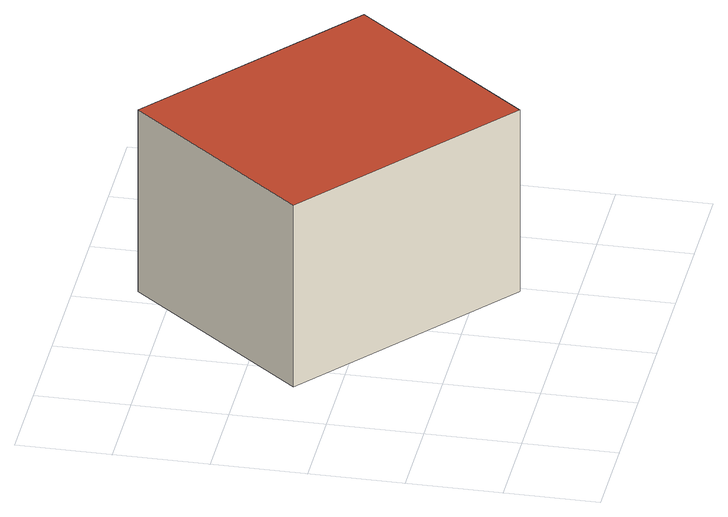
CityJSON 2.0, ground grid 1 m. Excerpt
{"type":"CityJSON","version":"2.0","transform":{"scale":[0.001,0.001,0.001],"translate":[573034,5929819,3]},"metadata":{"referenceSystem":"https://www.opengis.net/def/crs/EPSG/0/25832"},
"CityObjects":{
"building1":{"type":"Building","attributes":{"Grundfläche 2D":"7.239670","Grundhöhe NN":"3.806"},"geometry":[{"type":"Solid","lod":"3","boundaries":[[[[0,1,2,3]],[[4,5,3,2]],[[5,6,0,3]],[[6,7,1,0]],[[7,4,2,1]],[[7,6,5,4]]]],"semantics":{"surfaces":[{"type":"RoofSurface"},{"type":"WallSurface"},{"type":"GroundSurface"}],"values":[[0,1,1,1,1,2]]}}]}
},
"vertices":[
[2950,591,2923],[4509,2483,2923],[2230,4361,2923],[671,2469,2923],[2230,4361,806],[671,2469,806],[2950,591,806],[4509,2483,806]
]}
